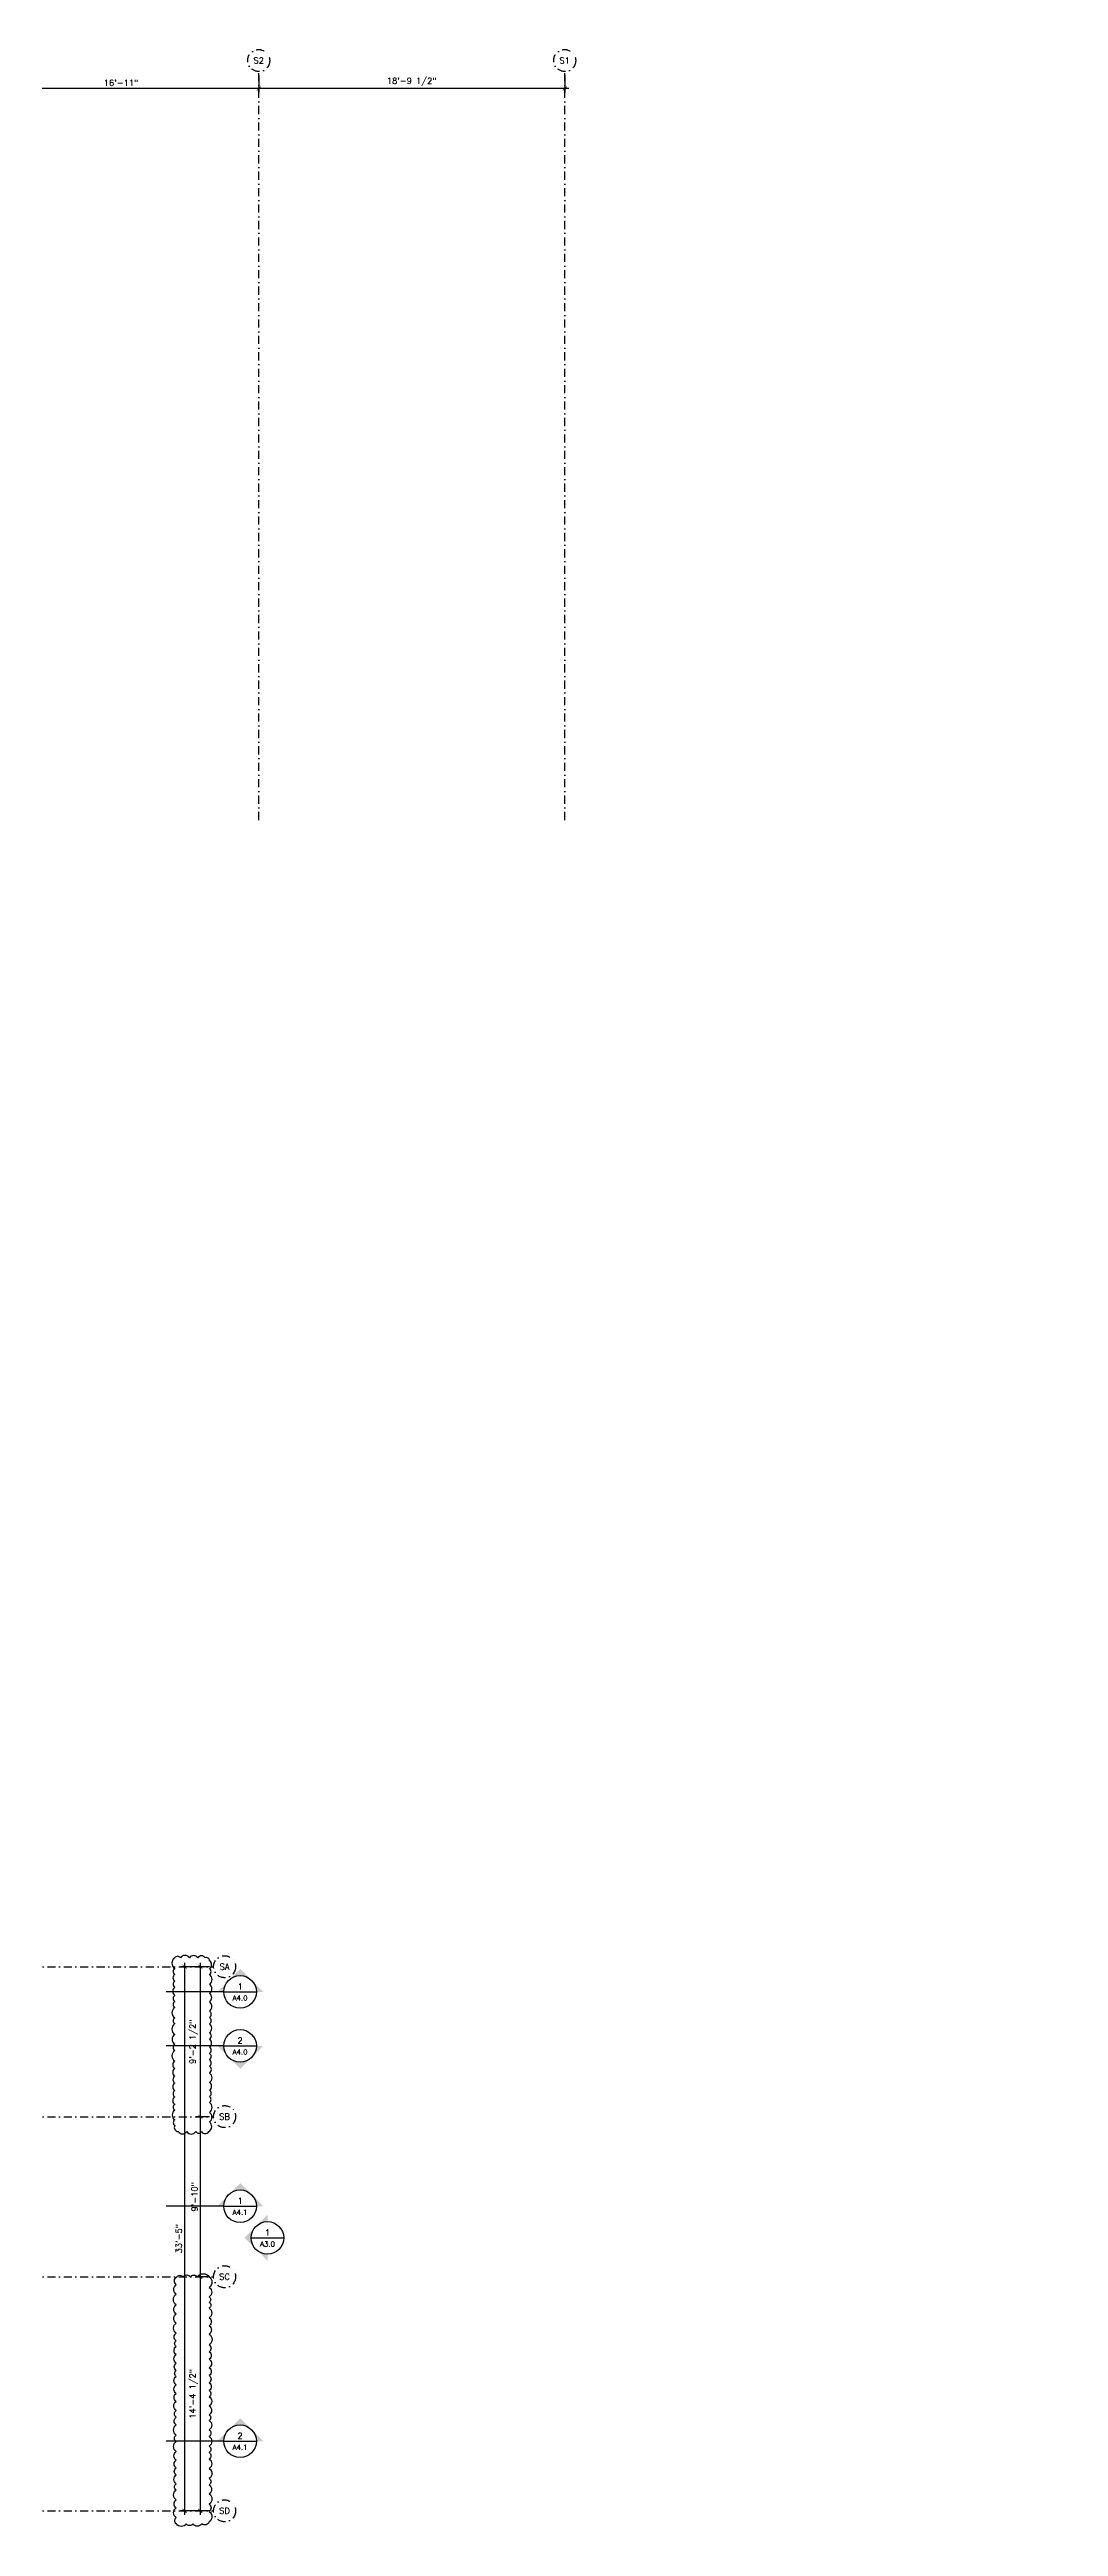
# Model space of a CAD drawing. Header units: inches. Extents: x -5150 to -482, y 8767 to 10802.
# Drawn here: x -3844 to -3101, y 8976 to 10802 of the extents above; entities that cross this region are included whole.
import ezdxf
from ezdxf.enums import TextEntityAlignment as Align

# ---------------------------------------------------------------- set-up
doc = ezdxf.new("R2010")
doc.units = ezdxf.units.IN
doc.header["$LTSCALE"] = 24
doc.header["$MEASUREMENT"] = 0
doc.linetypes.add('DASHDOT', pattern=[1, 0.5, -0.25, 0, -0.25])
for name, color, linetype in [('A-ANNO-DIMS-S', 2, 'Continuous'), ('A-ANNO-REV1', 3, 'Continuous'), ('A-ANNO-TEXT-S', 4, 'Continuous'), ('S-ANNO-SYMB', 1, 'Continuous'), ('S-GRID-STEEL', 1, 'DASHDOT')]:
    doc.layers.add(name, color=color, linetype=linetype)
doc.styles.add('LOWDO_TEXT', font='simplex.shx')
doc.dimstyles.new('LOWDO_DIM_48', dxfattribs={"dimscale": 48, "dimtxt": 0.09375, "dimasz": 0.0625, "dimexe": 0.0625, "dimexo": 0.0625, "dimgap": 0.03125, "dimtad": 1, "dimdec": 3, "dimzin": 3, "dimdsep": 46, "dimlunit": 4, "dimtxsty": 'LOWDO_TEXT', "dimblk1": 'ARCHTICK', "dimblk2": 'ARCHTICK', "dimsah": 1, "dimcen": 0.0625, "dimdle": 0.0625, "dimclrd": 2, "dimclre": 2, "dimclrt": 3, "dimadec": 0, "dimazin": 0, "dimtfac": 1, "dimtdec": 3, "dimtmove": 1, "dimatfit": 3, "dimldrblk": 'ARCHTICK', "dimfxl": 1, "dimfrac": 2, "dimtolj": 1, "dimtzin": 0, "dimarcsym": 0})

# ---------------------------------------------------------------- blocks, each defined once
blk = doc.blocks.new('_ARCHTICK')
at = {"color": 0, "linetype": 'ByBlock', "const_width": 0.15}
blk.add_lwpolyline([(-0.5, -0.5), (0.5, 0.5)], dxfattribs=at)
blk = doc.blocks.new('*D117')
at = {"layer": 'A-ANNO-DIMS-S', "color": 2, "lineweight": -2, "transparency": 16777216}
for p, q in [((-3726.3, 9388.9), (-3736.1, 9388.9)), ((-3733.1, 9391.9), (-3733.1, 9275.3)), ((-3726.3, 9278.3), (-3736.1, 9278.3))]:
    blk.add_line(p, q, dxfattribs=at)
at = {"layer": 'DEFPOINTS', "color": 0, "transparency": 16777216}
for p in [(-3723.3, 9388.9), (-3733.1, 9278.3), (-3723.3, 9278.3)]:
    blk.add_point(p, dxfattribs=at)
at = {"layer": 'A-ANNO-DIMS-S', "color": 2, "lineweight": -2, "transparency": 16777216, "xscale": 3, "yscale": 3, "zscale": 3}
for p, rotation in [((-3733.1, 9388.9), 90), ((-3733.1, 9278.3), 270)]:
    blk.add_blockref('_ARCHTICK', p, dxfattribs=dict(at, rotation=rotation))
at = {"layer": 'A-ANNO-DIMS-S', "color": 3, "transparency": 16777216, "insert": (-3738, 9333.6), "char_height": 4.5, "attachment_point": 5, "rotation": 90, "style": 'LOWDO_TEXT'}
blk.add_mtext('\\A1;9\'-2 1/2"', dxfattribs=at)
blk = doc.blocks.new('*D118')
at = {"layer": 'A-ANNO-DIMS-S', "color": 2, "lineweight": -2, "transparency": 16777216}
for p, q in [((-3726.3, 9278.3), (-3736.1, 9278.3)), ((-3733.1, 9281.3), (-3733.1, 9157.3)), ((-3726.3, 9160.3), (-3736.1, 9160.3))]:
    blk.add_line(p, q, dxfattribs=at)
at = {"layer": 'DEFPOINTS', "color": 0, "transparency": 16777216}
for p in [(-3723.3, 9278.3), (-3733.1, 9160.3), (-3723.3, 9160.3)]:
    blk.add_point(p, dxfattribs=at)
at = {"layer": 'A-ANNO-DIMS-S', "color": 2, "lineweight": -2, "transparency": 16777216, "xscale": 3, "yscale": 3, "zscale": 3}
for p, rotation in [((-3733.1, 9278.3), 90), ((-3733.1, 9160.3), 270)]:
    blk.add_blockref('_ARCHTICK', p, dxfattribs=dict(at, rotation=rotation))
at = {"layer": 'A-ANNO-DIMS-S', "color": 3, "transparency": 16777216, "insert": (-3737.3, 9219.3), "char_height": 4.5, "attachment_point": 5, "rotation": 90, "style": 'LOWDO_TEXT'}
blk.add_mtext('\\A1;9\'-10"', dxfattribs=at)
blk = doc.blocks.new('*D119')
at = {"layer": 'A-ANNO-DIMS-S', "color": 2, "lineweight": -2, "transparency": 16777216}
for p, q in [((-3726.3, 9160.3), (-3736.1, 9160.3)), ((-3733.1, 9163.3), (-3733.1, 8984.9)), ((-3726.3, 8987.9), (-3736.1, 8987.9))]:
    blk.add_line(p, q, dxfattribs=at)
at = {"layer": 'DEFPOINTS', "color": 0, "transparency": 16777216}
for p in [(-3723.3, 9160.3), (-3733.1, 8987.9), (-3723.3, 8987.9)]:
    blk.add_point(p, dxfattribs=at)
at = {"layer": 'A-ANNO-DIMS-S', "color": 2, "lineweight": -2, "transparency": 16777216, "xscale": 3, "yscale": 3, "zscale": 3}
for p, rotation in [((-3733.1, 9160.3), 90), ((-3733.1, 8987.9), 270)]:
    blk.add_blockref('_ARCHTICK', p, dxfattribs=dict(at, rotation=rotation))
at = {"layer": 'A-ANNO-DIMS-S', "color": 3, "transparency": 16777216, "insert": (-3738, 9074.1), "char_height": 4.5, "attachment_point": 5, "rotation": 90, "style": 'LOWDO_TEXT'}
blk.add_mtext('\\A1;14\'-4 1/2"', dxfattribs=at)
blk = doc.blocks.new('*D120')
at = {"layer": 'A-ANNO-DIMS-S', "color": 2, "lineweight": -2, "transparency": 16777216}
for p, q in [((-3726.3, 9388.9), (-3747.7, 9388.9)), ((-3744.7, 9391.9), (-3744.7, 8984.9)), ((-3726.3, 8987.9), (-3747.7, 8987.9))]:
    blk.add_line(p, q, dxfattribs=at)
at = {"layer": 'DEFPOINTS', "color": 0, "transparency": 16777216}
for p in [(-3723.3, 9388.9), (-3744.7, 8987.9), (-3723.3, 8987.9)]:
    blk.add_point(p, dxfattribs=at)
at = {"layer": 'A-ANNO-DIMS-S', "color": 2, "lineweight": -2, "transparency": 16777216, "xscale": 3, "yscale": 3, "zscale": 3}
for p, rotation in [((-3744.7, 9388.9), 90), ((-3744.7, 8987.9), 270)]:
    blk.add_blockref('_ARCHTICK', p, dxfattribs=dict(at, rotation=rotation))
at = {"layer": 'A-ANNO-DIMS-S', "color": 3, "transparency": 16777216, "insert": (-3748.9, 9188.4), "char_height": 4.5, "attachment_point": 5, "rotation": 90, "style": 'LOWDO_TEXT'}
blk.add_mtext('\\A1;33\'-5"', dxfattribs=at)
blk = doc.blocks.new('LOWDO_Section_head')
h = blk.add_hatch(color=1)
h.paths.add_polyline_path([(-0.353, 0), (-0.177, -0.177, -0.414214), (-0.177, 0.177)])
h.paths.add_polyline_path([(-0.177, -0.177), (0, -0.353), (0, -0.25, -0.198912)])
h.paths.add_polyline_path([(-0.177, 0.177, -0.198912), (0, 0.25), (0, 0.353)])
blk = doc.blocks.new('SECTION_MARKER_b')
at = {"color": 1}
blk.add_line((3255.308, -542.181), (3255.808, -542.181), dxfattribs=at)
blk.add_circle((3255.558, -542.181), 0.25, dxfattribs=at)
at = {"color": 3, "style": 'LOWDO_TEXT'}
for tag, height, p in [('SHEET', 0.0781, (3255.558, -542.275)), ('NO', 0.0938, (3255.558, -542.099))]:
    blk.add_attdef(tag, text='', height=height, dxfattribs=at).set_placement(p, align=Align.MIDDLE_CENTER)
for tag, p in [('NOTE1', (3255.902, -542.275)), ('NOTE2', (3255.902, -542.395))]:
    blk.add_attdef(tag, text='', height=0.0781, dxfattribs=at).set_placement(p, align=Align.MIDDLE_LEFT)
blk = doc.blocks.new('*D152')
at = {"layer": 'A-ANNO-DIMS-S', "color": 2, "lineweight": -2, "transparency": 16777216}
for p, q in [((-3461.5, 10773.1), (-3693, 10773.1)), ((-3690, 10782.7), (-3690, 10770.1)), ((-3464.5, 10782.7), (-3464.5, 10770.1))]:
    blk.add_line(p, q, dxfattribs=at)
at = {"layer": 'DEFPOINTS', "color": 0, "transparency": 16777216}
for p in [(-3690, 10785.7), (-3690, 10773.1), (-3464.5, 10785.7), (-1376.3, 10747.5), (-1184.3, 10747.5), (-1184.3, 10741.2)]:
    blk.add_point(p, dxfattribs=at)
at = {"layer": 'A-ANNO-DIMS-S', "color": 2, "lineweight": -2, "transparency": 16777216, "xscale": 3, "yscale": 3, "zscale": 3, "rotation": 180}
blk.add_blockref('_ARCHTICK', (-3690, 10773.1), dxfattribs=at)
at = {"layer": 'A-ANNO-DIMS-S', "color": 2, "lineweight": -2, "transparency": 16777216, "xscale": 3, "yscale": 3, "zscale": 3}
blk.add_blockref('_ARCHTICK', (-3464.5, 10773.1), dxfattribs=at)
at = {"layer": 'A-ANNO-DIMS-S', "color": 3, "transparency": 16777216, "insert": (-3577.3, 10778.1), "char_height": 4.5, "attachment_point": 5, "style": 'LOWDO_TEXT'}
blk.add_mtext('\\A1;18\'-9 1/2"', dxfattribs=at)
blk = doc.blocks.new('*D153')
at = {"layer": 'A-ANNO-DIMS-S', "color": 2, "lineweight": -2, "transparency": 16777216}
for p, q in [((-3687, 10773.1), (-3896, 10773.1)), ((-3893, 10782.7), (-3893, 10770.1)), ((-3690, 10782.7), (-3690, 10770.1)), ((-597.3, 10773.1), (-721.3, 10773.1)), ((-718.3, 10782.7), (-718.3, 10770.1)), ((-600.3, 10782.7), (-600.3, 10770.1))]:
    blk.add_line(p, q, dxfattribs=at)
at = {"layer": 'DEFPOINTS', "color": 0, "transparency": 16777216}
for p in [(-3893, 10785.7), (-3893, 10773.1), (-3690, 10785.7), (-718.3, 10785.7), (-718.3, 10773.1), (-600.3, 10785.7)]:
    blk.add_point(p, dxfattribs=at)
at = {"layer": 'A-ANNO-DIMS-S', "color": 2, "lineweight": -2, "transparency": 16777216, "xscale": 3, "yscale": 3, "zscale": 3, "rotation": 180}
for p in [(-3893, 10773.1), (-718.3, 10773.1)]:
    blk.add_blockref('_ARCHTICK', p, dxfattribs=at)
at = {"layer": 'A-ANNO-DIMS-S', "color": 2, "lineweight": -2, "transparency": 16777216, "xscale": 3, "yscale": 3, "zscale": 3}
for p in [(-3690, 10773.1), (-600.3, 10773.1)]:
    blk.add_blockref('_ARCHTICK', p, dxfattribs=at)
at = {"layer": 'A-ANNO-DIMS-S', "color": 3, "transparency": 16777216, "char_height": 4.5, "attachment_point": 5, "style": 'LOWDO_TEXT'}
for s, insert in [('\\A1;16\'-11"', (-3791.5, 10777.3)), ('\\A1;9\'-10"', (-659.3, 10777.3))]:
    blk.add_mtext(s, dxfattribs=dict(at, insert=insert))
blk = doc.blocks.new('*D154')
at = {"layer": 'A-ANNO-DIMS-S', "color": 2, "lineweight": -2, "transparency": 16777216}
for p, q in [((-3890, 10773.1), (-4099, 10773.1)), ((-4096, 10782.7), (-4096, 10770.1)), ((-3893, 10782.7), (-3893, 10770.1))]:
    blk.add_line(p, q, dxfattribs=at)
at = {"layer": 'DEFPOINTS', "color": 0, "transparency": 16777216}
for p in [(-4096, 10785.7), (-4096, 10773.1), (-3893, 10785.7), (-893.6, 10735.5), (-487.1, 10735.5), (-893.6, 10729.2)]:
    blk.add_point(p, dxfattribs=at)
at = {"layer": 'A-ANNO-DIMS-S', "color": 2, "lineweight": -2, "transparency": 16777216, "xscale": 3, "yscale": 3, "zscale": 3, "rotation": 180}
blk.add_blockref('_ARCHTICK', (-4096, 10773.1), dxfattribs=at)
at = {"layer": 'A-ANNO-DIMS-S', "color": 2, "lineweight": -2, "transparency": 16777216, "xscale": 3, "yscale": 3, "zscale": 3}
blk.add_blockref('_ARCHTICK', (-3893, 10773.1), dxfattribs=at)
at = {"layer": 'A-ANNO-DIMS-S', "color": 3, "transparency": 16777216, "insert": (-3994.5, 10777.3), "char_height": 4.5, "attachment_point": 5, "style": 'LOWDO_TEXT'}
blk.add_mtext('\\A1;16\'-11"', dxfattribs=at)
blk = doc.blocks.new('*D157')
at = {"layer": 'A-ANNO-DIMS-S', "color": 2, "lineweight": -2, "transparency": 16777216}
for p, q in [((-4093, 10773.1), (-4302, 10773.1)), ((-4299, 10782.7), (-4299, 10770.1)), ((-4096, 10782.7), (-4096, 10770.1)), ((-3687, 10773.1), (-3896, 10773.1)), ((-3893, 10782.7), (-3893, 10770.1)), ((-3690, 10782.7), (-3690, 10770.1))]:
    blk.add_line(p, q, dxfattribs=at)
at = {"layer": 'DEFPOINTS', "color": 0, "transparency": 16777216}
for p in [(-4299, 10785.7), (-4299, 10773.1), (-4096, 10785.7), (-3893, 10785.7), (-3893, 10773.1), (-3690, 10785.7)]:
    blk.add_point(p, dxfattribs=at)
at = {"layer": 'A-ANNO-DIMS-S', "color": 2, "lineweight": -2, "transparency": 16777216, "xscale": 3, "yscale": 3, "zscale": 3, "rotation": 180}
for p in [(-4299, 10773.1), (-3893, 10773.1)]:
    blk.add_blockref('_ARCHTICK', p, dxfattribs=at)
at = {"layer": 'A-ANNO-DIMS-S', "color": 2, "lineweight": -2, "transparency": 16777216, "xscale": 3, "yscale": 3, "zscale": 3}
for p in [(-4096, 10773.1), (-3690, 10773.1)]:
    blk.add_blockref('_ARCHTICK', p, dxfattribs=at)
at = {"layer": 'A-ANNO-DIMS-S', "color": 3, "transparency": 16777216, "char_height": 4.5, "attachment_point": 5, "style": 'LOWDO_TEXT'}
for insert in [(-4197.5, 10777.3), (-3791.5, 10777.3)]:
    blk.add_mtext('\\A1;16\'-11"', dxfattribs=dict(at, insert=insert))
blk = doc.blocks.new('*D160')
at = {"layer": 'A-ANNO-DIMS-S', "color": 2, "lineweight": -2, "transparency": 16777216}
for p, q in [((-4296, 10773.1), (-4527.5, 10773.1)), ((-4524.5, 10782.7), (-4524.5, 10770.1)), ((-4299, 10782.7), (-4299, 10770.1)), ((-486.8, 10773.1), (-603.3, 10773.1)), ((-600.3, 10782.7), (-600.3, 10770.1)), ((-489.8, 10782.7), (-489.8, 10770.1))]:
    blk.add_line(p, q, dxfattribs=at)
at = {"layer": 'DEFPOINTS', "color": 0, "transparency": 16777216}
for p in [(-4524.5, 10785.7), (-4524.5, 10773.1), (-4299, 10785.7), (-600.3, 10785.7), (-600.3, 10773.1), (-489.8, 10785.7)]:
    blk.add_point(p, dxfattribs=at)
at = {"layer": 'A-ANNO-DIMS-S', "color": 2, "lineweight": -2, "transparency": 16777216, "xscale": 3, "yscale": 3, "zscale": 3, "rotation": 180}
for p in [(-4524.5, 10773.1), (-600.3, 10773.1)]:
    blk.add_blockref('_ARCHTICK', p, dxfattribs=at)
at = {"layer": 'A-ANNO-DIMS-S', "color": 2, "lineweight": -2, "transparency": 16777216, "xscale": 3, "yscale": 3, "zscale": 3}
for p in [(-4299, 10773.1), (-489.8, 10773.1)]:
    blk.add_blockref('_ARCHTICK', p, dxfattribs=at)
at = {"layer": 'A-ANNO-DIMS-S', "color": 3, "transparency": 16777216, "char_height": 4.5, "attachment_point": 5, "style": 'LOWDO_TEXT'}
for s, insert in [('\\A1;18\'-9 1/2"', (-4411.8, 10778.1)), ('\\A1;9\'-2 1/2"', (-545.1, 10778.1))]:
    blk.add_mtext(s, dxfattribs=dict(at, insert=insert))

msp = doc.modelspace()

# ---------------------------------------------------------------- linework, layer by layer
at = {"layer": 'A-ANNO-REV1'}
for points in [[(-3751.9401, 9395.5322, 0.52056705), (-3751.9401, 9387.6813, 0.52056705), (-3751.9401, 9383.2002, 0.52056705), (-3751.9401, 9378.3504, 0.52056705), (-3751.9401, 9373.7616, 0.52056705), (-3751.9401, 9367.7948, 0.52056705), (-3751.9401, 9363.1404, 0.52056705), (-3751.9401, 9358.8345, 0.52056705), (-3751.9401, 9351.1604, 0.52056705), (-3751.9401, 9346.9587, 0.52056705), (-3751.9401, 9339.0341, 0.52056705), (-3751.9401, 9331.7997, 0.52056705), (-3751.9401, 9327.1186, 0.52056705), (-3751.9401, 9319.337, 0.52056705), (-3751.9401, 9313.8846, 0.52056705), (-3751.9401, 9308.2466, 0.52056705), (-3751.9401, 9303.1057, 0.52056705), (-3751.9401, 9297.6148, 0.52056705), (-3751.9401, 9292.8619, 0.52056705), (-3751.9401, 9287.497, 0.52056705), (-3751.9401, 9283.1649, 0.52056705), (-3751.9401, 9276.1372, 0.52056705), (-3751.9401, 9272.0044, 0.52056705), (-3749.2792, 9267.3713, 0.52056705), (-3743.0568, 9267.3713, 0.52056705), (-3736.3797, 9267.3713, 0.52056705), (-3732.2118, 9267.3713, 0.52056705), (-3726.8094, 9267.3713, 0.52056705), (-3726.2578, 9274.583, 0.52056705), (-3726.2578, 9281.5146, 0.52056705), (-3726.2578, 9288.8586, 0.52056705), (-3726.2578, 9293.2032, 0.52056705), (-3726.2578, 9297.8618, 0.52056705), (-3726.2578, 9303.5424, 0.52056705), (-3726.2578, 9310.5293, 0.52056705), (-3726.2578, 9315.6893, 0.52056705), (-3726.2578, 9320.4268, 0.52056705), (-3726.2578, 9325.0224, 0.52056705), (-3726.2578, 9329.6297, 0.52056705), (-3726.2578, 9335.3706, 0.52056705), (-3726.2578, 9340.4219, 0.52056705), (-3726.2578, 9346.7582, 0.52056705), (-3726.2578, 9351.5418, 0.52056705), (-3726.2578, 9356.224, 0.52056705), (-3726.2578, 9363.0487, 0.52056705), (-3726.2578, 9369.2492, 0.52056705), (-3726.2578, 9375.9583, 0.52056705), (-3726.2578, 9383.0986, 0.52056705), (-3726.2578, 9387.4788, 0.52056705), (-3726.2578, 9393.3253, 0.52056705), (-3729.5796, 9395.5322, 0.52056705), (-3734.9021, 9395.5322, 0.52056705), (-3741.0697, 9395.5322, 0.52056705), (-3747.7784, 9395.5322, 0.52056705)], [(-3726.4707, 9160.3472, -0.52056705), (-3726.4707, 9152.6221, -0.52056705), (-3726.4707, 9145.5925, -0.52056705), (-3726.4707, 9141.5354, -0.52056705), (-3726.4707, 9137.2231, -0.52056705), (-3726.4707, 9130.1766, -0.52056705), (-3726.4707, 9124.372, -0.52056705), (-3726.4707, 9118.1003, -0.52056705), (-3726.4707, 9110.3236, -0.52056705), (-3726.4707, 9105.1727, -0.52056705), (-3726.4707, 9099.6348, -0.52056705), (-3726.4707, 9093.3202, -0.52056705), (-3726.4707, 9087.5497, -0.52056705), (-3726.4707, 9082.3035, -0.52056705), (-3726.4707, 9076.6178, -0.52056705), (-3726.4707, 9072.0406, -0.52056705), (-3726.4707, 9065.1989, -0.52056705), (-3726.4707, 9058.6721, -0.52056705), (-3726.4707, 9054.5204, -0.52056705), (-3726.4707, 9047.6314, -0.52056705), (-3726.4707, 9042.7532, -0.52056705), (-3726.4707, 9035.5564, -0.52056705), (-3726.4707, 9030.8407, -0.52056705), (-3726.4707, 9026.1075, -0.52056705), (-3726.4707, 9019.1443, -0.52056705), (-3726.4707, 9011.7356, -0.52056705), (-3726.4707, 9007.0166, -0.52056705), (-3726.4707, 9000.3271, -0.52056705), (-3726.4707, 8992.7794, -0.52056705), (-3726.4707, 8987.5392, -0.52056705), (-3726.4707, 8979.9056, -0.52056705), (-3732.0429, 8978.2512, -0.52056705), (-3738.6143, 8978.2512, -0.52056705), (-3743.4495, 8978.2512, -0.52056705), (-3750.5883, 8978.2512, -0.52056705), (-3750.8723, 8982.9395, -0.52056705), (-3750.8723, 8990.0917, -0.52056705), (-3750.8723, 8995.9262, -0.52056705), (-3750.8723, 9003.2569, -0.52056705), (-3750.8723, 9007.8425, -0.52056705), (-3750.8723, 9014.3139, -0.52056705), (-3750.8723, 9019.5329, -0.52056705), (-3750.8723, 9025.2223, -0.52056705), (-3750.8723, 9031.577, -0.52056705), (-3750.8723, 9039.0566, -0.52056705), (-3750.8723, 9043.7507, -0.52056705), (-3750.8723, 9051.1803, -0.52056705), (-3750.8723, 9056.8264, -0.52056705), (-3750.8723, 9061.8733, -0.52056705), (-3750.8723, 9068.6099, -0.52056705), (-3750.8723, 9074.467, -0.52056705), (-3750.8723, 9080.7988, -0.52056705), (-3750.8723, 9086.9842, -0.52056705), (-3750.8723, 9091.4146, -0.52056705), (-3750.8723, 9096.7762, -0.52056705), (-3750.8723, 9103.0926, -0.52056705), (-3750.8723, 9109.0564, -0.52056705), (-3750.8723, 9113.2753, -0.52056705), (-3750.8723, 9118.9389, -0.52056705), (-3750.8723, 9126.2306, -0.52056705), (-3750.8723, 9132.9768, -0.52056705), (-3750.8723, 9139.6693, -0.52056705), (-3750.8723, 9147.6154, -0.52056705), (-3750.8723, 9154.4584, -0.52056705), (-3750.3886, 9160.3472, -0.52056705), (-3745.8455, 9160.3472, -0.52056705), (-3740.3513, 9160.3472, -0.52056705), (-3735.3201, 9160.3472, -0.52056705)]]:
    msp.add_lwpolyline(points, format="xyb", close=True, dxfattribs=at)
at = {"layer": 'S-ANNO-SYMB'}
for points in [[(-3715.63, 9370.3985), (-3758.2879, 9370.3906)], [(-3715.63, 9330.6101), (-3758.2879, 9330.6022)], [(-3715.63, 9212.4106), (-3758.2879, 9212.4027)], [(-3715.63, 9039.2528), (-3758.2879, 9039.2449)]]:
    msp.add_lwpolyline(points, dxfattribs=at)
at = {"layer": 'S-GRID-STEEL', "linetype": 'DASHDOT', "ltscale": 0.5}
for points in [[(-3690.0118, 10233.9652), (-3690.0118, 10785.6729)], [(-3464.5118, 10233.9652), (-3464.5118, 10785.6729)]]:
    msp.add_lwpolyline(points, dxfattribs=at)
at = {"layer": 'S-GRID-STEEL', "ltscale": 0.5}
for points in [[(-5092.1066, 9388.8583), (-3723.2878, 9388.8504)], [(-5092.1066, 9278.3551), (-3723.2878, 9278.3472)], [(-5092.1066, 9160.3551), (-3723.2878, 9160.3472)], [(-5092.1066, 8987.8583), (-3723.2878, 8987.8504)]]:
    msp.add_lwpolyline(points, dxfattribs=at)
for centre in [(-3690.0118, 10793.7729), (-3464.5118, 10793.7729), (-3715.1878, 9388.9391), (-3715.1878, 9278.436), (-3715.1878, 9160.436), (-3715.1878, 8987.9391)]:
    msp.add_circle(centre, 8.1, dxfattribs=at)

# ---------------------------------------------------------------- block references
at = {"layer": 'S-ANNO-SYMB', "yscale": 48.00000000000063, "zscale": 48.00000000000063}
for p, xscale, rotation in [((-3703.63, 9370.3985), 48.00000000000063, 269.9999914326696), ((-3703.63, 9330.5944), -48.00000000000063, 270.0000085673304), ((-3703.63, 9212.4105), 48.00000000000063, 269.9999914326696), ((-3683.5468, 9189.1523), 48.00000000000063, 359.9999914326697), ((-3703.63, 9039.2528), 48.00000000000063, 269.9999914326696)]:
    msp.add_blockref('LOWDO_Section_head', p, dxfattribs=dict(at, xscale=xscale, rotation=rotation))
at = {"layer": 'S-ANNO-SYMB', "xscale": 48.00000000000005, "yscale": 48.00000000000005, "zscale": 48.00000000000005, "rotation": 8.567330480605053e-06}
for p, values in [((-159970.5439, 35395.0545), {'NO': '1', 'SHEET': 'A4.0'}), ((-159970.5439, 35355.2661), {'NO': '2', 'SHEET': 'A4.0'}), ((-159970.5439, 35237.0666), {'NO': '1', 'SHEET': 'A4.1'}), ((-159950.3533, 35213.7009), {'NO': '1', 'SHEET': 'A3.0'}), ((-159970.5439, 35063.9088), {'NO': '2', 'SHEET': 'A4.1'})]:
    msp.add_blockref('SECTION_MARKER_b', p, dxfattribs=at).add_auto_attribs(values)

# ---------------------------------------------------------------- texts
at = {"layer": 'A-ANNO-TEXT-S', "insert": (-3690.0118, 10793.7729), "char_height": 4.5, "width": 5.357143, "attachment_point": 5, "style": 'LOWDO_TEXT'}
msp.add_mtext('\\A1;S2', dxfattribs=at)
at = {"layer": 'A-ANNO-TEXT-S', "char_height": 4.5, "attachment_point": 5, "style": 'LOWDO_TEXT'}
for s, insert in [('\\A1;S1', (-3464.5118, 10793.7729)), ('\\A1;SA', (-3715.1878, 9388.9391)), ('\\A1;SB', (-3715.1878, 9278.436)), ('\\A1;SC', (-3715.1878, 9160.436)), ('\\A1;SD', (-3715.1878, 8987.9391))]:
    msp.add_mtext(s, dxfattribs=dict(at, insert=insert))

# ---------------------------------------------------------------- dimensions: what is measured, and where the dimension line sits
at = {"layer": 'A-ANNO-DIMS-S'}
for base, p1, p2, angle, picture, middle in [((-600.3349, 10773.1433), (-489.8349, 10785.6729), (-600.3349, 10785.6729), 180, '*D160', (-545.0849, 10778.0719)), ((-4299.0118, 10773.1433), (-4096.0118, 10785.6729), (-4299.0118, 10785.6729), 180, '*D157', (-4197.5118, 10777.3219)), ((-4096.0118, 10773.1433), (-3893.0118, 10785.6729), (-4096.0118, 10785.6729), 180, '*D154', (-3994.5118, 10777.3219)), ((-3893.0118, 10773.1433), (-3690.0118, 10785.6729), (-3893.0118, 10785.6729), 180, '*D153', (-3791.5118, 10777.3219)), ((-3690.0118, 10773.1433), (-3464.5118, 10785.6729), (-3690.0118, 10785.6729), 180, '*D152', (-3577.2618, 10778.0719)), ((-3744.6894, 8987.8504), (-3723.2878, 9388.8504), (-3723.2878, 8987.8504), 90, '*D120', (-3748.8679, 9188.3504)), ((-3733.1151, 9278.3472), (-3723.2878, 9388.8504), (-3723.2878, 9278.3472), 90, '*D117', (-3738.0437, 9333.5988)), ((-3733.1151, 9160.3472), (-3723.2878, 9278.3472), (-3723.2878, 9160.3472), 90, '*D118', (-3737.2937, 9219.3472)), ((-3733.1151, 8987.8504), (-3723.2878, 9160.3472), (-3723.2878, 8987.8504), 90, '*D119', (-3738.0437, 9074.0988))]:
    dim = msp.add_linear_dim(base=base, p1=p1, p2=p2, angle=angle, dimstyle='LOWDO_DIM_48', dxfattribs=at)
    dim.commit()
    dim.dimension.update_dxf_attribs({"geometry": picture, "text_midpoint": middle})

doc.saveas('drawing.dxf')
